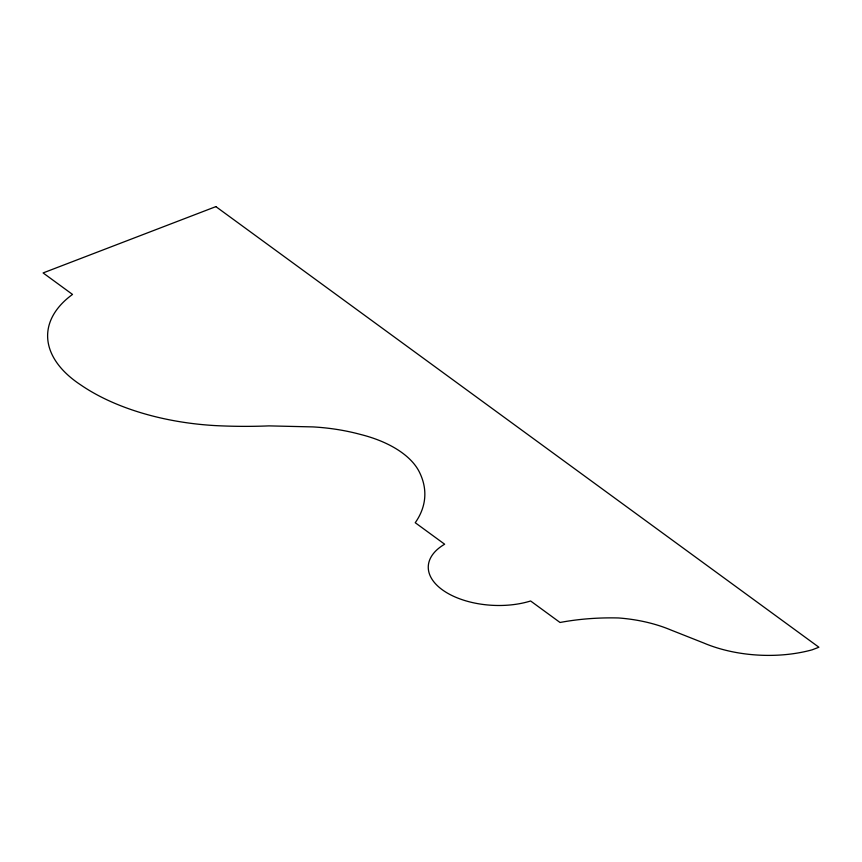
<?xml version="1.0" encoding="UTF-8"?>
<svg xmlns="http://www.w3.org/2000/svg" width="862" height="862" viewBox="0 0 862 862"><rect width="100%" height="100%" fill="white"/><g stroke="black" fill="none" stroke-linecap="round" stroke-linejoin="round"><path stroke-width="1.29" d="M215.888 206.621L43.1 272.931L72.516 294.427A135.776 73.151 2.8 0 0 80.748 384.926A184.511 99.41 2.8 0 0 214.832 425.569A315.18 169.814 2.8 0 0 268.944 425.882L313.035 426.916A131.132 70.652 2.8 0 1 360.51 434.448A98.85 53.261 2.8 0 1 419.654 472.635A153.824 82.881 2.8 0 1 415.236 522.717L444.652 544.213A66.525 35.848 2.8 0 0 444.393 591.224A66.525 35.848 2.8 0 0 530.615 600.986L560.031 622.483A160.698 86.577 2.8 0 1 618.56 617.968A102.567 55.265 2.8 0 1 670.733 629.939L703.78 643.02A99.927 53.843 2.8 0 0 812.187 649.808L818.9 647.233L215.888 206.621"/></g></svg>
